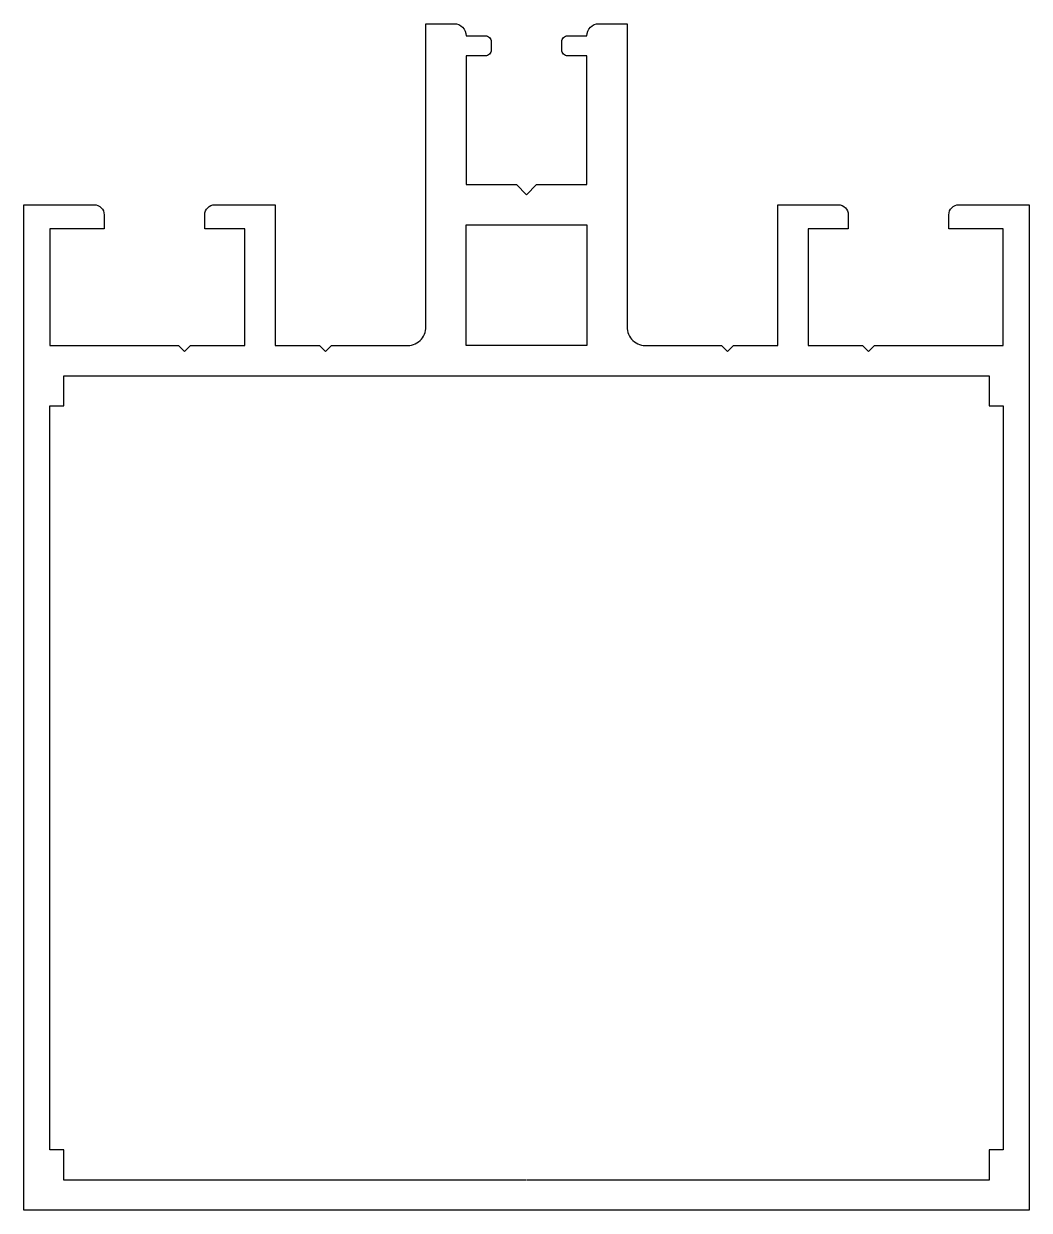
# Model space of a CAD drawing. Extents: x 1156.6 to 1206.6, y 21.6 to 80.6.
import ezdxf

# ---------------------------------------------------------------- set-up
doc = ezdxf.new("R2010")
doc.units = 0
doc.header["$LTSCALE"] = 15
doc.layers.get('0').update_dxf_attribs({"linetype": 'CONTINUOUS'})

msp = doc.modelspace()

# ---------------------------------------------------------------- linework, layer by layer
msp.add_lwpolyline([(1197.586, 70.366), (1195.586, 70.366), (1195.586, 64.566), (1198.286, 64.566), (1198.586, 64.266), (1198.886, 64.566), (1205.286, 64.566), (1205.286, 70.366), (1202.586, 70.366), (1202.586, 71.066, -0.414214), (1203.086, 71.566), (1206.586, 71.566), (1206.586, 21.566), (1181.569, 21.566), (1156.586, 21.566), (1156.586, 71.566), (1160.086, 71.566, -0.414214), (1160.586, 71.066), (1160.586, 70.366), (1157.886, 70.366), (1157.886, 64.566), (1164.286, 64.566), (1164.586, 64.266), (1164.886, 64.566), (1167.586, 64.566), (1167.586, 70.366), (1165.586, 70.366), (1165.586, 71.066, -0.414214), (1166.086, 71.566), (1169.086, 71.566), (1169.086, 64.566), (1171.286, 64.566), (1171.586, 64.266), (1171.886, 64.566), (1175.586, 64.566, 0.445362), (1176.586, 65.497), (1176.586, 80.566), (1177.986, 80.566, -0.414214), (1178.586, 79.966), (1179.536, 79.966, -0.414214), (1179.836, 79.666), (1179.836, 79.266, -0.414214), (1179.536, 78.966), (1178.586, 78.966), (1178.586, 72.566), (1181.086, 72.566), (1181.586, 72.066), (1182.086, 72.566), (1184.586, 72.566), (1184.586, 78.966), (1183.636, 78.966, -0.414214), (1183.336, 79.266), (1183.336, 79.666, -0.414214), (1183.636, 79.966), (1184.586, 79.966, -0.414214), (1185.186, 80.566), (1186.586, 80.566), (1186.586, 65.497, 0.445362), (1187.586, 64.566), (1191.286, 64.566), (1191.586, 64.266), (1191.886, 64.566), (1194.086, 64.566), (1194.086, 71.566), (1197.086, 71.566, -0.414214), (1197.586, 71.066)], format="xyb", close=True)
msp.add_lwpolyline([(1178.586, 70.566), (1184.586, 70.566), (1184.586, 64.566), (1178.586, 64.566)], close=True)
msp.add_lwpolyline([(1181.569, 23.066), (1158.586, 23.066), (1158.586, 24.566), (1157.886, 24.566), (1157.886, 61.566), (1158.586, 61.566), (1158.586, 63.066), (1204.586, 63.066), (1204.586, 61.566), (1205.286, 61.566), (1205.286, 24.566), (1204.586, 24.566), (1204.586, 23.066), (1181.602, 23.066)])

doc.saveas('drawing.dxf')
